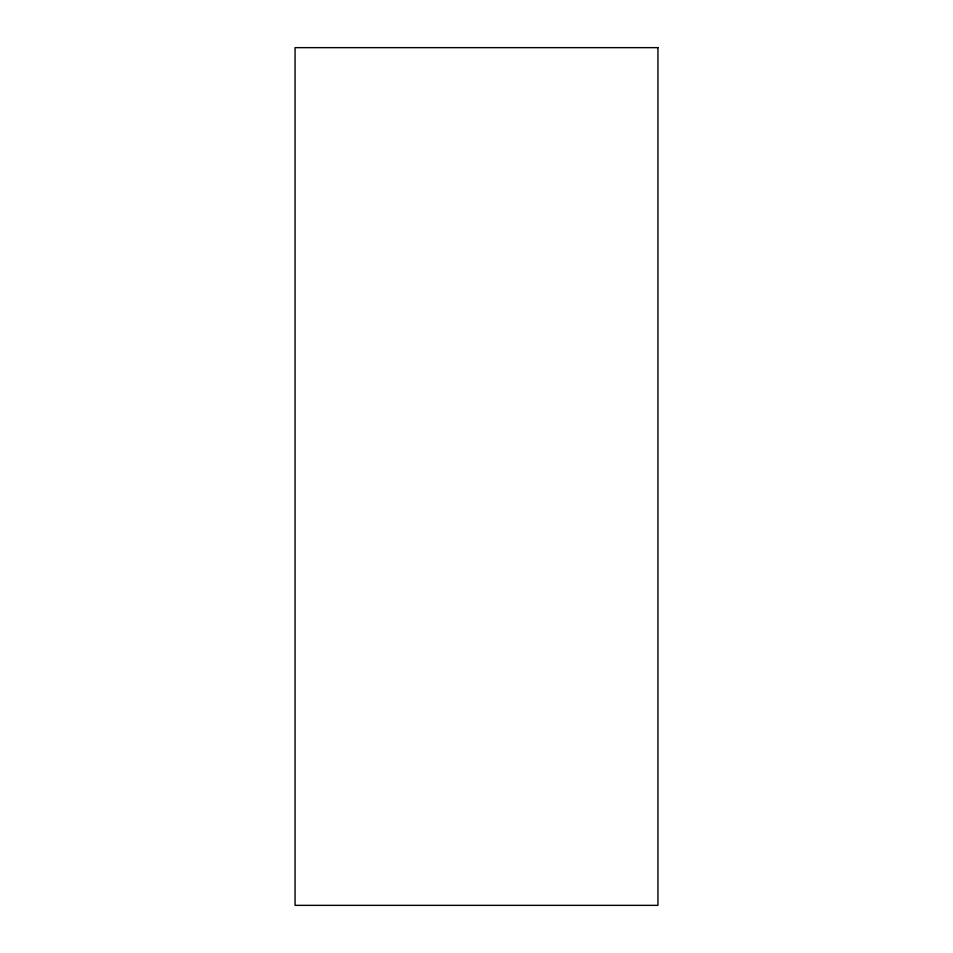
<?xml version="1.0" encoding="UTF-8"?>
<svg xmlns="http://www.w3.org/2000/svg" width="953" height="953" viewBox="0 0 953 953"><rect width="100%" height="100%" fill="white"/><g stroke="black" fill="none" stroke-linecap="round" stroke-linejoin="round"><path stroke-width="1.43" d="M657.939 47.65L295.061 47.65L295.061 905.35L657.939 905.35L657.939 47.65"/></g></svg>
